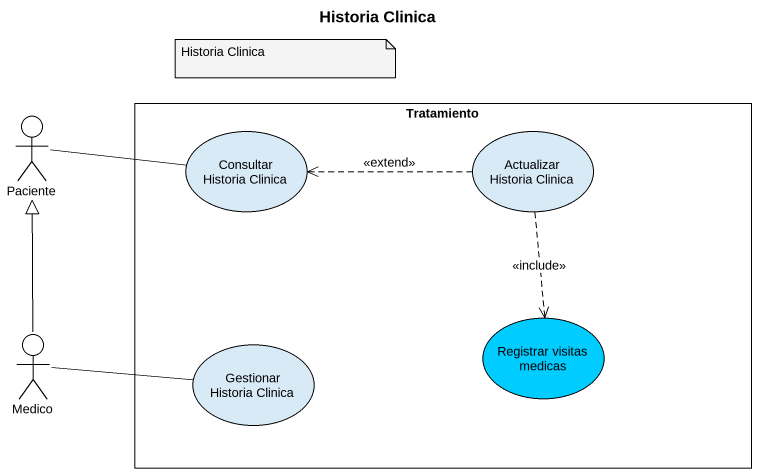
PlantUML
@startuml
title Historia Clinica
rectangle Tratamiento {
  usecase "Consultar Historia Clinica" as Consultar_Historia_Clinica
  usecase "Actualizar Historia Clinica" as Actualizar_Historia_Clinica
  usecase "Gestionar Historia Clinica" as Gestionar_Historia_Clinica
  usecase "Registrar visitas medicas" as Registrar_visitas_medicas #00CCFF
}
actor Paciente
actor Medico
Paciente -right- Consultar_Historia_Clinica
Actualizar_Historia_Clinica .left.> Consultar_Historia_Clinica : <<extend>>
Actualizar_Historia_Clinica ..> Registrar_visitas_medicas : <<include>>
Medico -up-|> Paciente
Medico -right- Gestionar_Historia_Clinica
note as N1
  Historia Clinica
end note
@enduml
